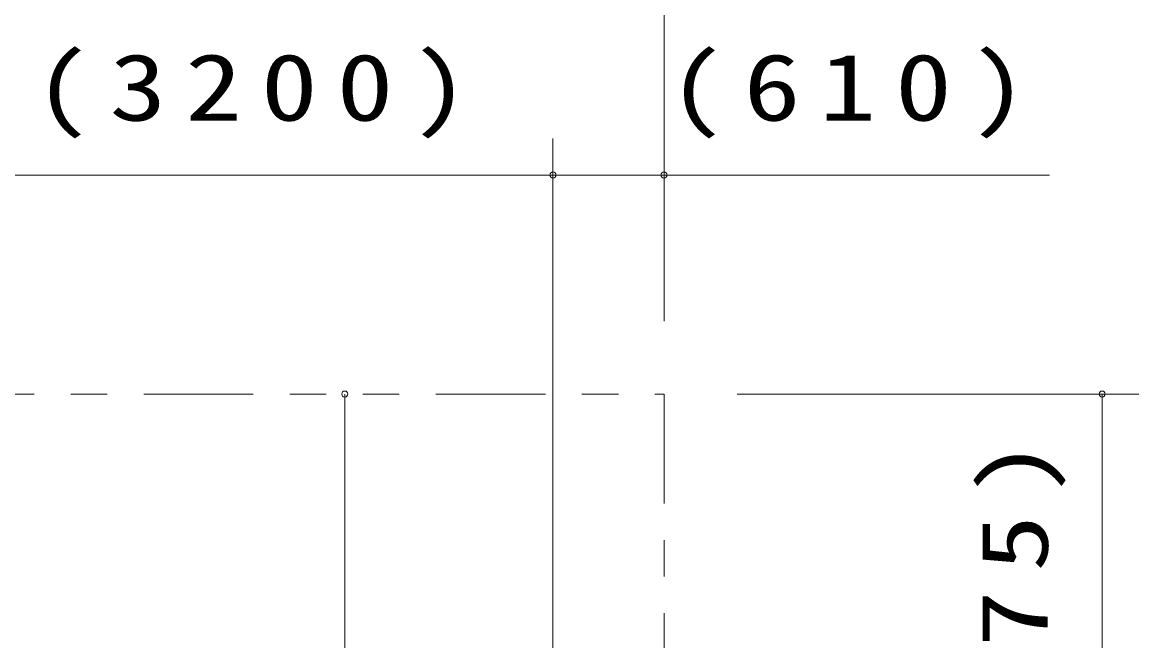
# Model space of a CAD drawing. Units: millimetres on the paper. Extents: x 200 to 618, y 141 to 438.
# Drawn here: x 432.6 to 463.18, y 395.01 to 411.94 of the extents above; entities that cross this region are included whole.
import ezdxf

# ---------------------------------------------------------------- set-up
doc = ezdxf.new("R2010")
doc.units = ezdxf.units.MM
doc.linetypes.add('USER3', pattern=[8, 3, -1, 1, -1, 1, -1])
doc.layers.add('線', color=2, linetype='Continuous', lineweight=25)
doc.layers.add('補助', color=2, linetype='Continuous', lineweight=13)
doc.styles.add('ＭＳ ゴシック', font='')
doc.styles.get('ＭＳ ゴシック').set_extended_font_data('MS Gothic')

# ---------------------------------------------------------------- blocks, each defined once
blk = doc.blocks.new('dimension_origin')
at = {"color": 0, "linetype": 'Continuous', "lineweight": -2}
blk.add_circle((0, 0), 1.25, dxfattribs=at)

msp = doc.modelspace()

# ---------------------------------------------------------------- linework, layer by layer
at = {"layer": '線', "linetype": 'USER3', "lineweight": 13}
msp.add_lwpolyline([(411.925, 401.762), (450.175, 401.762), (450.175, 362.262), (411.925, 362.262)], close=True, dxfattribs=at)
at = {"layer": '補助'}
for p, q in [((450.175, 403.762), (450.175, 416.762)), ((447.132, 391.012), (447.132, 408.762)), ((447.132, 391.012), (447.132, 408.762)), ((450.175, 403.762), (450.175, 408.762)), ((431.132, 407.762), (447.132, 407.762)), ((447.132, 407.762), (460.736, 407.762)), ((440.657, 401.762), (440.432, 401.762)), ((441.432, 382.012), (441.432, 401.762)), ((452.175, 401.762), (463.175, 401.762)), ((462.175, 401.762), (462.175, 387.887))]:
    msp.add_line(p, q, dxfattribs=at)

# ---------------------------------------------------------------- block references
at = {"layer": '補助', "xscale": 0.0667, "yscale": 0.0667}
for p, rotation in [((447.132, 407.762), 180), ((450.175, 407.762), 180), ((441.432, 401.762), 270), ((462.175, 401.762), 270)]:
    msp.add_blockref('dimension_origin', p, dxfattribs=dict(at, rotation=rotation))
msp.add_blockref('dimension_origin', (447.132, 407.762), dxfattribs=at)

# ---------------------------------------------------------------- texts
at = {"layer": '補助', "char_height": 1.833, "attachment_point": 8, "style": 'ＭＳ ゴシック'}
for s, insert in [('\\T1.33;\\W1.25;(3200)', (439.132, 408.762)), ('\\T1.33;\\W1.25;(610)', (455.465, 408.762))]:
    msp.add_mtext(s, dxfattribs=dict(at, insert=insert))
at = {"layer": '補助', "insert": (461.175, 394.824), "char_height": 1.833, "attachment_point": 8, "rotation": 90, "style": 'ＭＳ ゴシック'}
msp.add_mtext('\\T1.33;\\W1.25;(2775)', dxfattribs=at)

doc.saveas('drawing.dxf')
